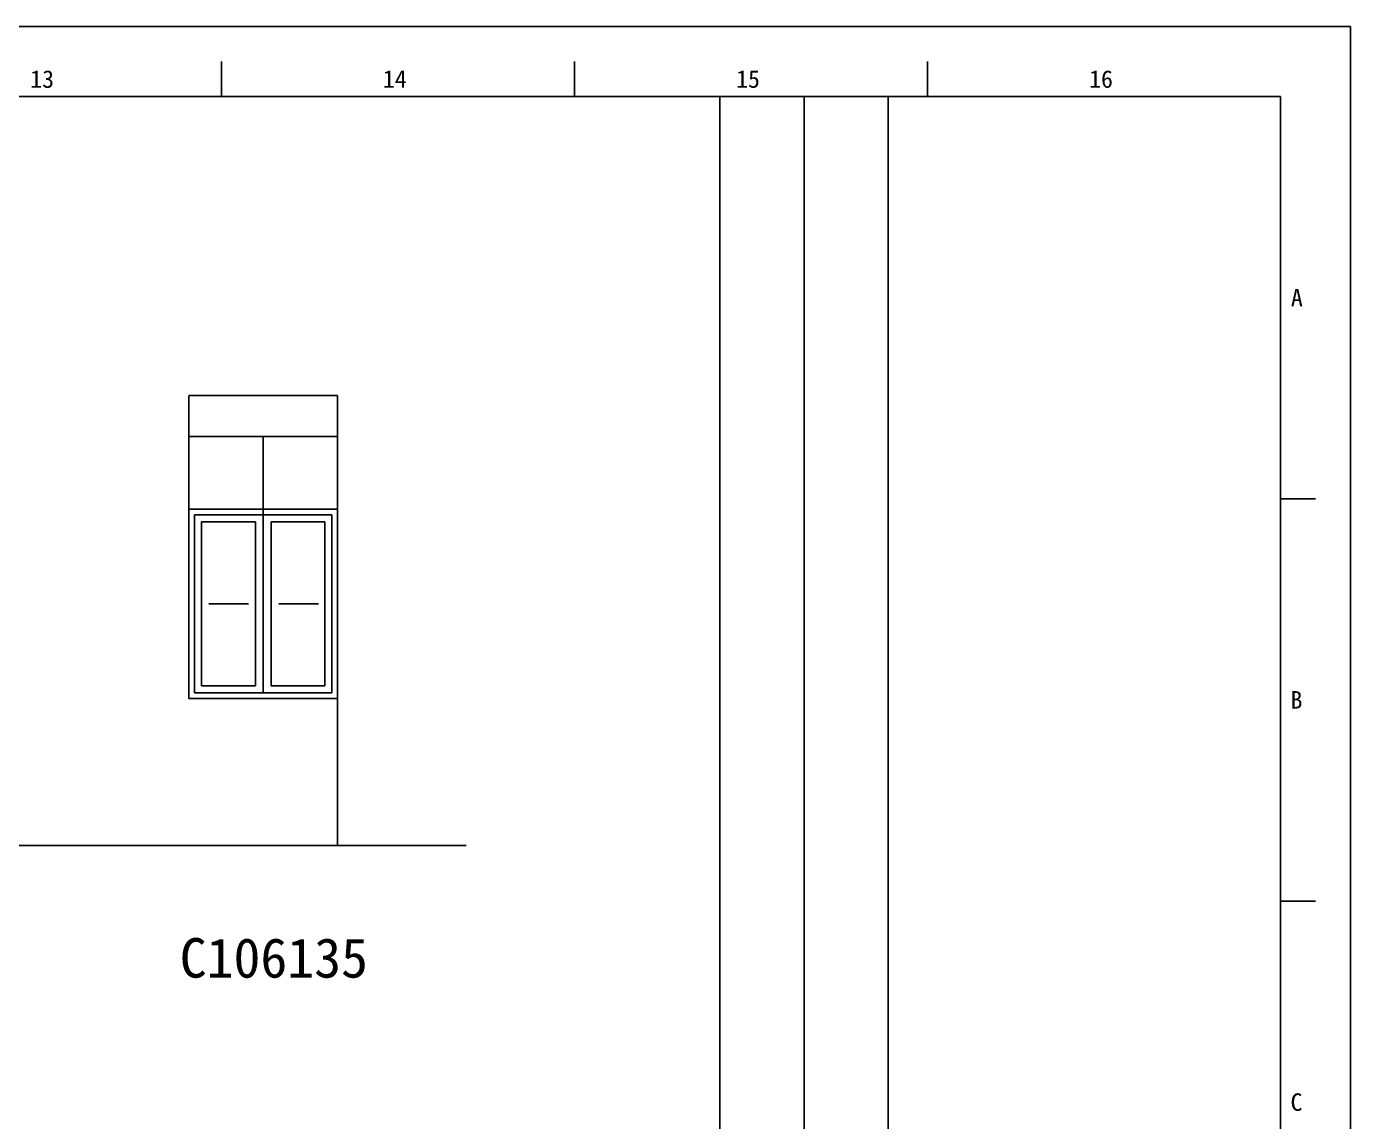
# Model space of a CAD drawing. Header units: metres. Extents: x 46426 to 130526, y 61608 to 121008.
# Drawn here: x 111629 to 130526, y 105381 to 121008 of the extents above; entities that cross this region are included whole.
import ezdxf

# ---------------------------------------------------------------- set-up
doc = ezdxf.new("R2010")
doc.units = ezdxf.units.M
for name, color, linetype in [('PUB_DIM', 3, 'Continuous'), ('TEXT2', 7, 'Continuous'), ('TK', 7, 'Continuous'), ('WINDOW', 7, 'Continuous')]:
    doc.layers.add(name, color=color, linetype=linetype)
doc.dimstyles.get("Standard").update_dxf_attribs({"dimtxt": 2.5, "dimasz": 2.5, "dimexe": 1.25, "dimexo": 0.625, "dimtad": 1, "dimcen": 2.5, "dimazin": 3, "dimtfac": 1, "dimtmove": 0, "dimatfit": 3})

# ---------------------------------------------------------------- blocks, each defined once
blk = doc.blocks.new('TK-A1')
at = {"layer": 'TK'}
for p, q in [((841, 594), (0, 594)), ((841, 0), (841, 594)), ((679.88, 589), (679.88, 584)), ((730.25, 589), (730.25, 584)), ((780.62, 589), (780.62, 584)), ((763, 584), (763, 369)), ((775, 584), (775, 369)), ((836, 526.6), (831, 526.6)), ((836, 469.2), (831, 469.2))]:
    blk.add_line(p, q, dxfattribs=at)
blk.add_lwpolyline([(831, 584), (25, 584), (25, 10), (831, 10)], close=True, dxfattribs=at)
blk.add_lwpolyline([(751, 584), (751, 10)], dxfattribs=at)
for s, p in [('13', (652.56, 585.25)), ('16', (803.69, 585.25)), ('14', (702.89, 585.25)), ('15', (753.31, 585.25)), ('A', (832.49, 554.05)), ('B', (832.44, 496.65)), ('C', (832.44, 439.25))]:
    blk.add_text(s, height=2.5, dxfattribs=at).set_placement(p)
blk = doc.blocks.new('*D115')
for p, q in [((113948.37, 114484.44), (113948.37, 115740.01)), ((113948.62, 115740.01), (115006.37, 115740.01)), ((115010.37, 115740.01), (116068.12, 115740.01)), ((116068.37, 114484.44), (116068.37, 115740.01))]:
    blk.add_line(p, q)
at = {"layer": 'Defpoints'}
for p in [(113948.37, 115740.01), (113948.37, 114484.44), (116068.37, 114484.44)]:
    blk.add_point(p, dxfattribs=at)
at = {"layer": 'PUB_DIM', "insert": (115008.37, 115740.01), "char_height": 1, "attachment_point": 5}
blk.add_mtext('2120', dxfattribs=at)
blk = doc.blocks.new('*D116')
for p, q in [((116068.37, 114119.44), (116068.37, 112769.44)), ((116068.12, 112769.44), (116067.87, 112769.44)), ((116068.37, 111419.44), (116068.37, 112769.44)), ((116068.37, 112769.44), (116068.37, 112769.44)), ((116068.62, 112769.44), (116068.87, 112769.44))]:
    blk.add_line(p, q)
at = {"layer": 'Defpoints'}
for p in [(116068.37, 114119.44), (116068.37, 112769.44), (116068.37, 111419.44)]:
    blk.add_point(p, dxfattribs=at)
at = {"layer": 'PUB_DIM', "insert": (116068.37, 112770.565), "char_height": 1, "attachment_point": 5}
blk.add_mtext('0', dxfattribs=at)
blk = doc.blocks.new('*D117')
for p, q in [((113948.37, 113856.94), (113948.37, 115156.94)), ((113948.62, 115156.94), (114476.37, 115156.94)), ((114480.37, 115156.94), (115008.12, 115156.94)), ((115008.37, 113856.94), (115008.37, 115156.94))]:
    blk.add_line(p, q)
at = {"layer": 'Defpoints'}
for p in [(113948.37, 115156.94), (113948.37, 113856.94), (115008.37, 113856.94)]:
    blk.add_point(p, dxfattribs=at)
at = {"layer": 'PUB_DIM', "insert": (114478.37, 115156.94), "char_height": 1, "attachment_point": 5}
blk.add_mtext('1060', dxfattribs=at)
blk = doc.blocks.new('*D118')
for p, q in [((115008.37, 113856.94), (115008.37, 115156.94)), ((115008.62, 115156.94), (115536.37, 115156.94)), ((115540.37, 115156.94), (116068.12, 115156.94)), ((116068.37, 113856.94), (116068.37, 115156.94))]:
    blk.add_line(p, q)
at = {"layer": 'Defpoints'}
for p in [(115008.37, 115156.94), (115008.37, 113856.94), (116068.37, 113856.94)]:
    blk.add_point(p, dxfattribs=at)
at = {"layer": 'PUB_DIM', "insert": (115538.37, 115156.94), "char_height": 1, "attachment_point": 5}
blk.add_mtext('1060', dxfattribs=at)
blk = doc.blocks.new('*D125')
for p, q in [((116068.37, 111419.44), (116068.37, 110369.44)), ((116068.12, 110369.44), (116067.87, 110369.44)), ((116068.37, 109319.44), (116068.37, 110369.44)), ((116068.37, 110369.44), (116068.37, 110369.44)), ((116068.62, 110369.44), (116068.87, 110369.44))]:
    blk.add_line(p, q)
at = {"layer": 'Defpoints'}
for p in [(116068.37, 111419.44), (116068.37, 110369.44), (116068.37, 109319.44)]:
    blk.add_point(p, dxfattribs=at)
at = {"layer": 'PUB_DIM', "insert": (116068.37, 110370.565), "char_height": 1, "attachment_point": 5}
blk.add_mtext('0', dxfattribs=at)

msp = doc.modelspace()

# ---------------------------------------------------------------- linework, layer by layer
at = {"layer": 'PUB_DIM'}
for points in [[(114798.55, 112768.42), (114232.74, 112768.42)], [(115231.2, 112768.42), (115797.01, 112768.42)]]:
    msp.add_lwpolyline(points, dxfattribs=at)
at = {"layer": 'WINDOW'}
for p, q in [((113948.37, 114119.44, 76.17), (116068.37, 114119.44, 76.17)), ((113948.37, 114119.44, 76.17), (113948.37, 111419.44, 76.17)), ((114028.37, 114039.44, 76.17), (114028.37, 111499.44, 76.17)), ((115988.37, 114039.44, 76.17), (114028.37, 114039.44, 76.17)), ((115008.37, 114039.44, 76.17), (115008.37, 111499.44, 76.17)), ((115988.37, 114039.44, 76.17), (115988.37, 111499.44, 76.17)), ((116068.37, 114119.44, 76.17), (116068.37, 111419.44, 76.17)), ((114128.37, 113939.44, 76.17), (114896.37, 113939.44, 76.17)), ((114128.37, 113939.44, 76.17), (114128.37, 111599.44, 76.17)), ((114896.37, 113939.44, 76.17), (114896.37, 111599.44, 76.17)), ((115888.37, 113939.44, 76.17), (115120.37, 113939.44, 76.17)), ((115120.37, 113939.44, 76.17), (115120.37, 111599.44, 76.17)), ((115888.37, 113939.44, 76.17), (115888.37, 111599.44, 76.17)), ((115988.37, 111499.44, 76.17), (114028.37, 111499.44, 76.17)), ((114896.37, 111599.44, 76.17), (114128.37, 111599.44, 76.17)), ((115120.37, 111599.44, 76.17), (115888.37, 111599.44, 76.17)), ((116068.37, 111419.44, 76.17), (113948.37, 111419.44, 76.17)), ((88631.37, 109319.44, 76.17), (117902, 109319.44, 76.17))]:
    msp.add_line(p, q, dxfattribs=at)

# ---------------------------------------------------------------- block references
at = {"xscale": 100, "yscale": 100, "zscale": 100}
msp.add_blockref('TK-A1', (46426, 61608), dxfattribs=at)

# ---------------------------------------------------------------- texts
at = {"layer": 'TEXT2'}
msp.add_text('C106135', height=564.3, dxfattribs=at).set_placement((113816.05, 107434.44, 152.34))

# ---------------------------------------------------------------- dimensions: what is measured, and where the dimension line sits
at = {"layer": 'PUB_DIM'}
for base, p1, p2, picture, middle in [((113948.37, 115740.01), (113948.37, 114484.44, 76.17), (116068.37, 114484.44, 76.17), '*D115', (115008.37, 115740.01)), ((113948.37, 115156.94), (113948.37, 113856.94), (115008.37, 113856.94, 76.17), '*D117', (114478.37, 115156.94)), ((115008.37, 115156.94), (115008.37, 113856.94, 76.17), (116068.37, 113856.94), '*D118', (115538.37, 115156.94)), ((116068.37, 112769.44), (116068.37, 114119.44, 76.17), (116068.37, 111419.44, 76.17), '*D116', (116068.37, 112770.565)), ((116068.37, 110369.44), (116068.37, 111419.44, 76.17), (116068.37, 109319.44, 76.17), '*D125', (116068.37, 110370.565))]:
    dim = msp.add_linear_dim(base=base, p1=p1, p2=p2, dimstyle='Standard', dxfattribs=at)
    dim.commit()
    dim.dimension.update_dxf_attribs({"geometry": picture, "text_midpoint": middle})

doc.saveas('drawing.dxf')
